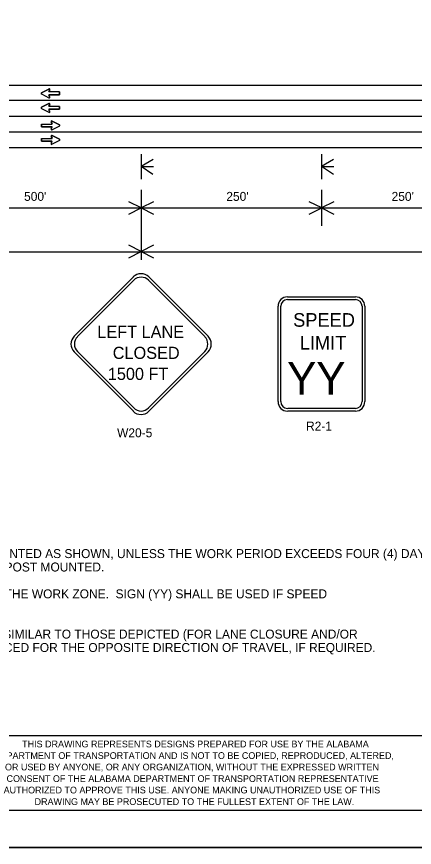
# Model space of a CAD drawing. Extents: x 0 to 34, y 0 to 22.
# Drawn here: x 5.98 to 11.32, y 0 to 11.15 of the extents above; entities that cross this region are included whole.
import ezdxf

# ---------------------------------------------------------------- set-up
doc = ezdxf.new("R2010")
doc.units = 0
for name, color, linetype in [('Level 1', 7, 'Continuous'), ('PlotBorder', 7, 'Continuous'), ('SHADE-GENERIC', 7, 'Continuous'), ('SHT-BNDRY', 7, 'Continuous'), ('SHT-FENCE', 7, 'Continuous'), ('Title_Box', 7, 'Continuous')]:
    doc.layers.add(name, color=color, linetype=linetype)

msp = doc.modelspace()

# ---------------------------------------------------------------- linework, layer by layer
at = {"layer": 'Level 1'}
for p, q in [((2.124, 10.228), (30.729, 10.228)), ((6.316, 10.126), (6.416, 10.176)), ((6.41, 10.173), (6.41, 10.173)), ((6.428, 10.162), (6.414, 10.142)), ((6.316, 10.109), (6.416, 10.059)), ((6.428, 10.072), (6.414, 10.093)), ((6.558, 10.136), (6.417, 10.136)), ((6.558, 10.099), (6.417, 10.099)), ((6.558, 10.136), (6.558, 10.099)), ((2.124, 10.025), (30.729, 10.025)), ((6.316, 9.931), (6.416, 9.981)), ((6.41, 9.978), (6.41, 9.978)), ((6.428, 9.968), (6.414, 9.947)), ((6.558, 9.941), (6.417, 9.941)), ((6.558, 9.941), (6.558, 9.904)), ((6.316, 9.914), (6.416, 9.864)), ((6.428, 9.877), (6.414, 9.898)), ((6.558, 9.904), (6.417, 9.904)), ((2.124, 9.81), (30.729, 9.81)), ((6.316, 9.706), (6.457, 9.706)), ((6.316, 9.706), (6.316, 9.669)), ((6.446, 9.732), (6.46, 9.712)), ((6.558, 9.696), (6.458, 9.746)), ((6.464, 9.743), (6.464, 9.743)), ((2.124, 9.601), (30.729, 9.601)), ((6.316, 9.669), (6.457, 9.669)), ((6.446, 9.642), (6.46, 9.663)), ((6.558, 9.679), (6.458, 9.629)), ((6.316, 9.511), (6.457, 9.511)), ((6.316, 9.511), (6.316, 9.474)), ((6.446, 9.538), (6.46, 9.517)), ((6.558, 9.501), (6.458, 9.551)), ((6.558, 9.484), (6.458, 9.434)), ((6.464, 9.548), (6.464, 9.548)), ((2.124, 9.392), (30.729, 9.392)), ((6.316, 9.474), (6.457, 9.474)), ((6.446, 9.448), (6.46, 9.468)), ((7.652, 9.3), (7.652, 9.133)), ((10.072, 9.3), (10.072, 9.133)), ((7.652, 9.141), (7.813, 9.236)), ((7.652, 9.141), (7.811, 9.033)), ((10.072, 9.141), (10.232, 9.236)), ((10.072, 9.141), (10.23, 9.033)), ((7.652, 9.138), (7.819, 9.138)), ((7.652, 9.133), (7.652, 8.966)), ((10.072, 9.138), (10.238, 9.138)), ((10.072, 9.133), (10.072, 8.966)), ((7.652, 8.966), (7.652, 8.966)), ((10.072, 8.966), (10.072, 8.966)), ((7.652, 8.821), (7.652, 7.884)), ((7.652, 8.821), (7.652, 7.884)), ((10.072, 8.821), (10.072, 8.342)), ((10.072, 8.821), (10.072, 8.342)), ((4.951, 8.58), (7.652, 8.58)), ((7.652, 8.582), (7.652, 8.58)), ((7.652, 8.58), (12.287, 8.582)), ((10.072, 8.582), (10.072, 8.58)), ((10.072, 8.582), (10.072, 8.58)), ((2.251, 7.993), (16.93, 7.993)), ((6.754, 6.858), (7.548, 7.655)), ((6.799, 6.853), (7.553, 7.61)), ((7.752, 7.61), (8.506, 6.853)), ((7.757, 7.655), (8.551, 6.858)), ((9.615, 7.387), (9.619, 7.387)), ((9.619, 7.387), (10.529, 7.387)), ((9.489, 5.985), (9.489, 7.264)), ((9.524, 5.985), (9.524, 7.264)), ((9.615, 7.351), (9.619, 7.351)), ((9.619, 7.351), (10.529, 7.351)), ((10.616, 7.264), (10.616, 5.985)), ((10.651, 7.264), (10.651, 5.985)), ((7.548, 5.851), (6.754, 6.648)), ((7.553, 5.896), (6.799, 6.653)), ((8.506, 6.653), (7.752, 5.896)), ((8.551, 6.648), (7.757, 5.851)), ((10.529, 5.89), (9.619, 5.89)), ((10.529, 5.854), (9.619, 5.854))]:
    msp.add_line(p, q, dxfattribs=at)
for points in [[(7.488, 8.497), (7.654, 8.58), (7.488, 8.664)], [(7.818, 8.664), (7.652, 8.58), (7.818, 8.497)], [(9.907, 8.497), (10.074, 8.58), (9.907, 8.664)], [(10.238, 8.664), (10.072, 8.58), (10.238, 8.497)], [(7.488, 7.912), (7.654, 7.996), (7.488, 8.079)], [(7.818, 8.079), (7.652, 7.996), (7.818, 7.912)]]:
    msp.add_lwpolyline(points, dxfattribs=at)
for centre, major_axis, start_param, end_param in [((6.42, 10.168), (0, 0.00927), 4.124176, 6.746623), ((6.32, 10.117), (0, -0.00927), 3.604777, 5.819581), ((6.417, 10.14), (0, -0.00371), 4.123532, 6.282975), ((6.417, 10.095), (0, -0.00371), 3.141383, 5.300826), ((6.42, 10.067), (0, -0.00927), 5.819328, 8.441774), ((6.32, 9.923), (0, -0.00927), 3.604777, 5.819581), ((6.417, 9.945), (0, -0.00371), 4.123532, 6.282975), ((6.42, 9.973), (0, 0.00927), 4.124176, 6.746623), ((6.417, 9.9), (0, -0.00371), 3.141383, 5.300826), ((6.42, 9.872), (0, -0.00927), 5.819328, 8.441774), ((6.454, 9.738), (0, -0.00927), 2.678155, 5.300602), ((6.457, 9.71), (0, 0.00371), 3.141803, 5.301246), ((6.454, 9.637), (0, -0.00927), 4.124596, 6.747043), ((6.457, 9.665), (0, 0.00371), 4.123952, 6.283395), ((6.554, 9.688), (0, -0.00927), 0.463604, 2.678408), ((6.454, 9.543), (0, -0.00927), 2.678155, 5.300602), ((6.457, 9.515), (0, 0.00371), 3.141803, 5.301246), ((6.554, 9.493), (0, -0.00927), 0.463604, 2.678408), ((6.454, 9.442), (0, -0.00927), 4.124596, 6.747043), ((6.457, 9.47), (0, 0.00371), 4.123952, 6.283395), ((7.652, 7.55), (0, 0.148), 5.497787, 7.068583), ((7.652, 7.51), (0, 0.141), 5.497787, 7.068583), ((9.615, 7.26), (0, -0.127), 3.141593, 4.712389), ((10.525, 7.26), (0, 0.127), 4.712389, 6.283185), ((9.615, 7.26), (0, -0.0913), 3.141593, 4.712389), ((10.525, 7.26), (0, 0.0913), 4.712389, 6.283185), ((6.859, 6.753), (0, -0.148), 3.926991, 5.497787), ((6.898, 6.753), (0, -0.141), 3.926991, 5.497787), ((8.406, 6.753), (0, 0.141), 3.926991, 5.497787), ((8.446, 6.753), (0, 0.148), 3.926991, 5.497787), ((9.615, 5.981), (0, -0.127), 4.712389, 6.283185), ((9.615, 5.981), (0, -0.0913), 4.712389, 6.283185), ((10.525, 5.981), (0, 0.0913), 3.141593, 4.712389), ((10.525, 5.981), (0, 0.127), 3.141593, 4.712389), ((7.652, 5.956), (0, 0.148), 2.356194, 3.926991), ((7.652, 5.996), (0, 0.141), 2.356194, 3.926991)]:
    msp.add_ellipse(centre, major_axis=major_axis, ratio=0.996122, start_param=start_param, end_param=end_param, dxfattribs=at)
at = {"layer": 'PlotBorder'}
msp.add_lwpolyline([(0, 0), (34, 0), (34, 22), (0, 22)], close=True, dxfattribs=at)
at = {"layer": 'SHADE-GENERIC'}
for p, q in [((6.416, 10.176), (6.316, 10.126)), ((6.414, 10.142), (6.428, 10.162)), ((6.316, 10.109), (6.416, 10.059)), ((6.428, 10.072), (6.414, 10.093)), ((6.558, 10.136), (6.417, 10.136)), ((6.417, 10.099), (6.558, 10.099)), ((6.558, 10.099), (6.558, 10.136)), ((6.416, 9.981), (6.316, 9.931)), ((6.414, 9.947), (6.428, 9.968)), ((6.558, 9.941), (6.417, 9.941)), ((6.558, 9.904), (6.558, 9.941)), ((6.316, 9.914), (6.416, 9.864)), ((6.428, 9.877), (6.414, 9.898)), ((6.417, 9.904), (6.558, 9.904)), ((6.316, 9.669), (6.316, 9.706)), ((6.316, 9.706), (6.457, 9.706)), ((6.46, 9.712), (6.446, 9.732)), ((6.458, 9.746), (6.558, 9.696)), ((6.457, 9.669), (6.316, 9.669)), ((6.446, 9.642), (6.46, 9.663)), ((6.558, 9.679), (6.458, 9.629)), ((6.316, 9.474), (6.316, 9.511)), ((6.316, 9.511), (6.457, 9.511)), ((6.46, 9.517), (6.446, 9.538)), ((6.458, 9.551), (6.558, 9.501)), ((6.558, 9.484), (6.458, 9.434)), ((6.457, 9.474), (6.316, 9.474)), ((6.446, 9.448), (6.46, 9.468))]:
    msp.add_line(p, q, dxfattribs=at)
for centre, major_axis, start_param, end_param in [((6.42, 10.168), (0, 0.00927), 4.124176, 6.746623), ((6.32, 10.117), (0, -0.00927), 3.604777, 5.819581), ((6.42, 10.067), (0, -0.00927), 5.819328, 8.441774), ((6.32, 9.923), (0, -0.00927), 3.604777, 5.819581), ((6.417, 9.945), (0, -0.00371), 4.123532, 6.282975), ((6.42, 9.973), (0, 0.00927), 4.124176, 6.746623), ((6.417, 9.9), (0, -0.00371), 3.141383, 5.300826), ((6.42, 9.872), (0, -0.00927), 5.819328, 8.441774), ((6.454, 9.738), (0, -0.00927), 2.678155, 5.300602), ((6.454, 9.637), (0, -0.00927), 4.124596, 6.747043), ((6.554, 9.688), (0, -0.00927), 0.463604, 2.678408), ((6.454, 9.543), (0, -0.00927), 2.678155, 5.300602), ((6.457, 9.515), (0, 0.00371), 3.141803, 5.301246), ((6.554, 9.493), (0, -0.00927), 0.463604, 2.678408), ((6.454, 9.442), (0, -0.00927), 4.124596, 6.747043), ((6.457, 9.47), (0, 0.00371), 4.123952, 6.283395)]:
    msp.add_ellipse(centre, major_axis=major_axis, ratio=0.996122, start_param=start_param, end_param=end_param, dxfattribs=at)
at = {"layer": 'SHT-BNDRY'}
msp.add_lwpolyline([(1.25, 0.5), (33.5, 0.5), (33.5, 21.5), (1.25, 21.5)], close=True, dxfattribs=at)
msp.add_lwpolyline([(1.25, 1.501), (33.5, 1.501)], dxfattribs=at)
at = {"layer": 'SHT-FENCE'}
msp.add_lwpolyline([(0, 22), (34, 22), (34, 0), (0, 0)], close=True, dxfattribs=at)

# ---------------------------------------------------------------- texts
at = {"layer": 'Level 1'}
for s, height, p in [("500'", 0.12, (6.083, 8.675)), ("250'", 0.12, (8.795, 8.675)), ("250'", 0.12, (11.011, 8.675)), ('SPEED', 0.1828, (9.691, 6.986)), ('LEFT LANE', 0.1631, (7.065, 6.836)), ('LIMIT', 0.1826, (9.779, 6.68)), ('CLOSED', 0.1631, (7.272, 6.554)), ('YY', 0.4385, (9.61, 6.073)), (' 1500 FT', 0.1631, (7.145, 6.272)), ('R2-1', 0.12, (9.864, 5.593)), ('W20-5', 0.12, (7.33, 5.503)), ('ALL SIGNS SHALL BE TEMPORARY MOUNTED AS SHOWN, UNLESS THE WORK PERIOD EXCEEDS FOUR (4) DAYS.  ', 0.12, (2.763, 3.882)), ('IN SUCH CASES, THE SIGNS SHALL BE POST MOUNTED.  ', 0.12, (2.763, 3.702)), ('SIGN (XX) SHALL SHOW THE SPEED IN THE WORK ZONE.  SIGN (YY) SHALL BE USED IF SPEED ', 0.12, (2.763, 3.342)), ('FOR INSIDE LANE CLOSURE, DEVICES SIMILAR TO THOSE DEPICTED (FOR LANE CLOSURE AND/OR', 0.12, (2.763, 2.802)), ('SPEED LIMIT REDUCTION) MAY BE PLACED FOR THE OPPOSITE DIRECTION OF TRAVEL, IF REQUIRED.  ', 0.12, (2.763, 2.622))]:
    msp.add_text(s, height=height, dxfattribs=at).set_placement(p)
at = {"layer": 'Title_Box'}
for s, p in [('THIS DRAWING REPRESENTS DESIGNS PREPARED FOR USE BY THE ALABAMA ', (6.057, 1.342)), ('DEPARTMENT OF TRANSPORTATION AND IS NOT TO BE COPIED, REPRODUCED, ALTERED,', (5.68, 1.187)), ('OR USED BY ANYONE, OR ANY ORGANIZATION, WITHOUT THE EXPRESSED WRITTEN ', (5.827, 1.033)), ('CONSENT OF THE ALABAMA DEPARTMENT OF TRANSPORTATION REPRESENTATIVE ', (5.848, 0.878)), ('AUTHORIZED TO APPROVE THIS USE. ANYONE MAKING UNAUTHORIZED USE OF THIS ', (5.809, 0.724)), ('DRAWING MAY BE PROSECUTED TO THE FULLEST EXTENT OF THE LAW.', (6.224, 0.569))]:
    msp.add_text(s, height=0.09, dxfattribs=at).set_placement(p)

doc.saveas('drawing.dxf')
